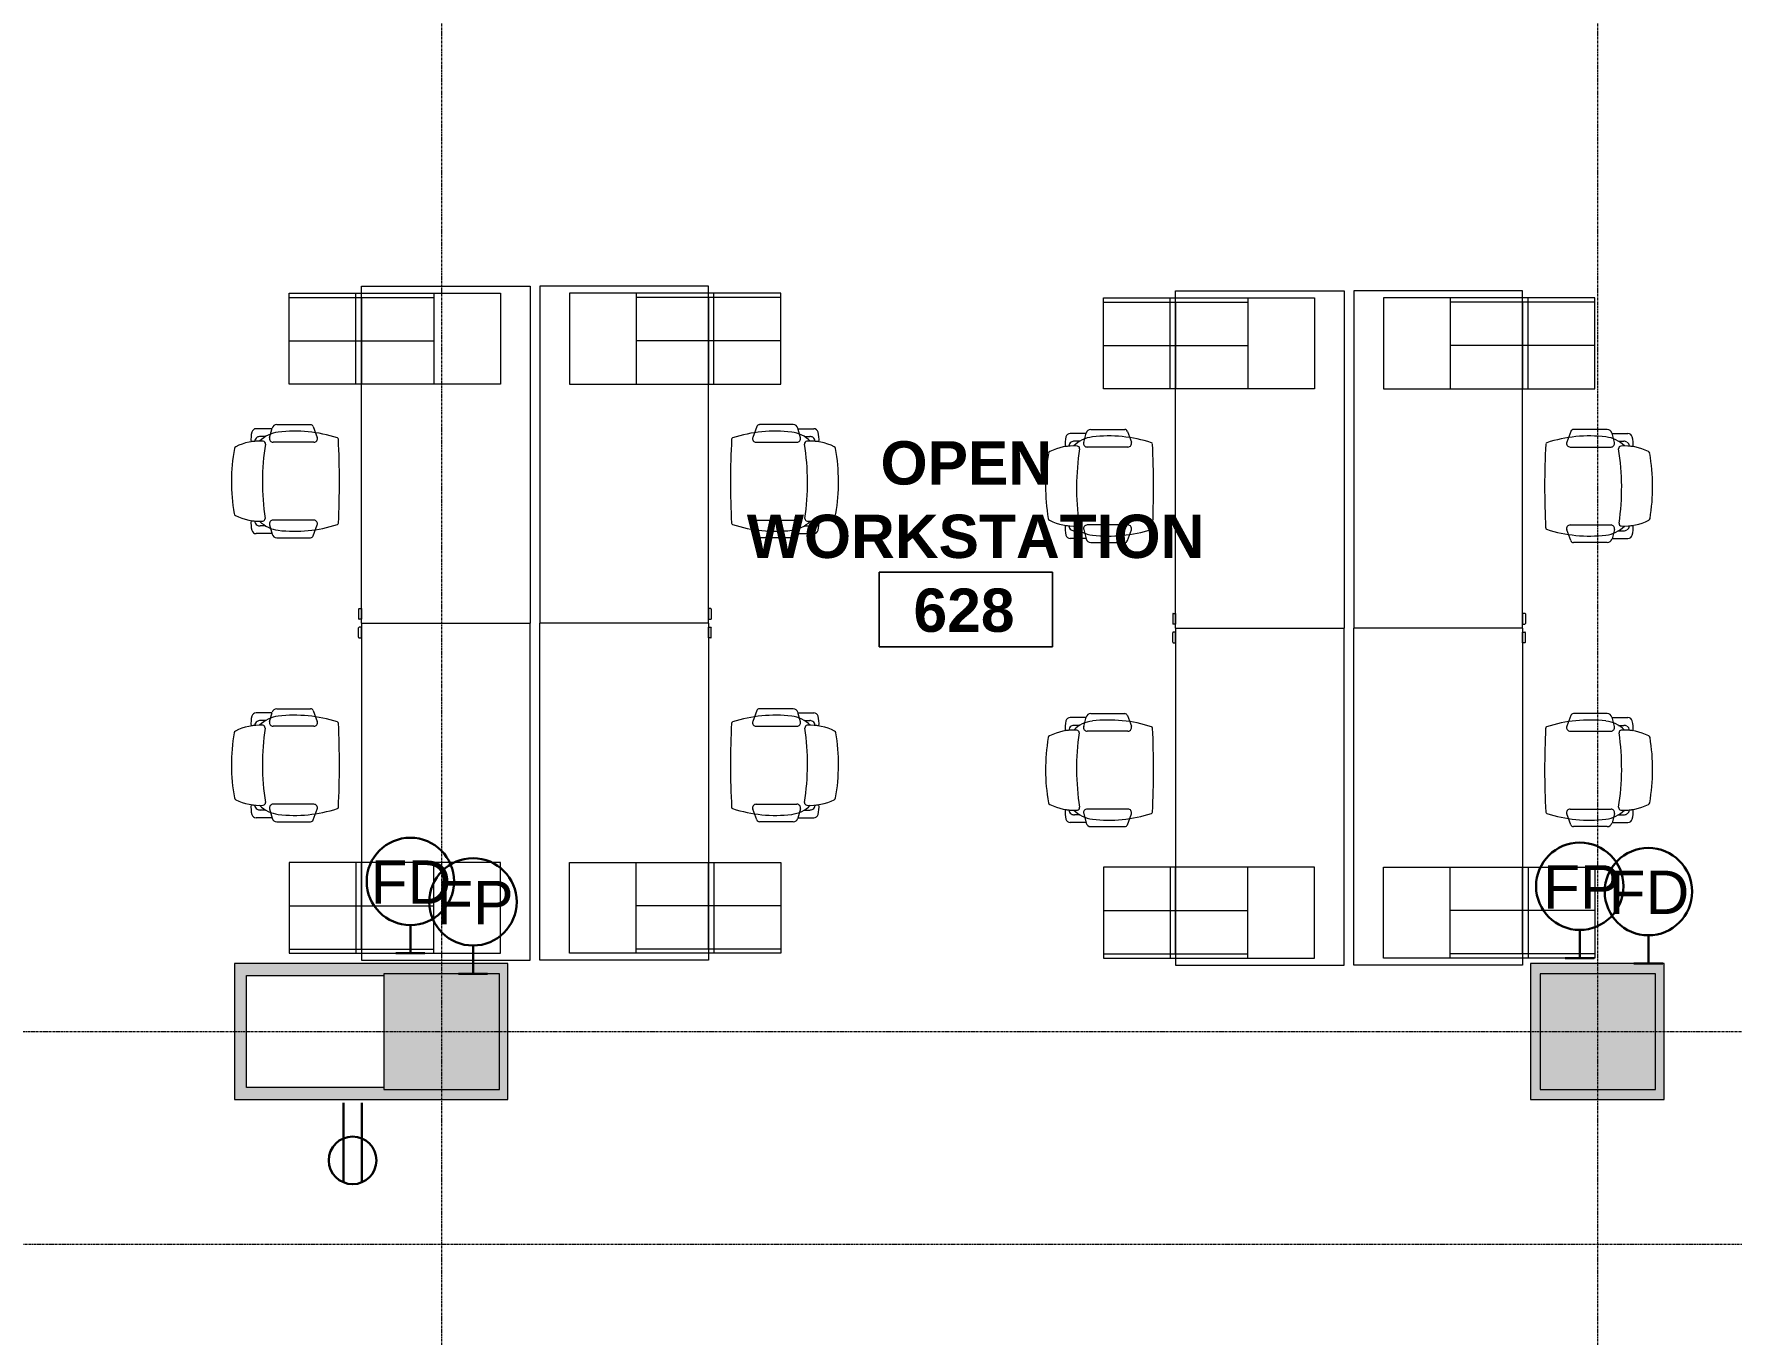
# Model space of a CAD drawing. Header units: inches. Extents: x 2468 to 4886, y -16 to 1381.
# Drawn here: x 4127.4 to 4479.7, y 517.3 to 787.3 of the extents above; entities that cross this region are included whole.
import ezdxf

# ---------------------------------------------------------------- set-up
doc = ezdxf.new("R2010")
doc.units = ezdxf.units.IN
doc.header["$MEASUREMENT"] = 0
doc.linetypes.add('Grid Line 1_2_', pattern=[0.875, 0.5, -0.125, 0.125, -0.125])
for name, color, linetype, lineweight in [('A-ANNO-NOTE', 131, 'Continuous', 30), ('A-AREA-IDEN', 2, 'Continuous', 9), ('A-WALL-PATT', 111, 'Continuous', 13), ('I-FURN', 30, 'Continuous', 9), ('I-WALL', 2, 'Continuous', 13), ('S-COLS', 52, 'Continuous', 13), ('S-GRID', 1, 'Continuous', 9)]:
    doc.layers.add(name, color=color, linetype=linetype, lineweight=lineweight)
doc.styles.add('Swis721 Lt BT', font='swissl.ttf', dxfattribs={"height": 9})
doc.styles.add('Swis721 Lt BT_B', font='', dxfattribs={"height": 9})
doc.styles.get('Swis721 Lt BT_B').set_extended_font_data('Swis721 Lt BT', bold=True)

# ---------------------------------------------------------------- blocks, each defined once
blk = doc.blocks.new('Concrete-Rectangular-Column - 24 x 24-4901126-6TH FLOOR POWER _ SIGNAL')
at = {"layer": 'S-COLS', "lineweight": 9}
blk.add_hatch(color=7, dxfattribs=at).paths.add_polyline_path([(-12, -12), (12, -12), (12, 12), (-12, 12), (-12, 8.85)], flags=0)
at = {"layer": 'S-COLS', "color": 8, "lineweight": 20}
for p, q in [((12, 12), (-12, 12)), ((-12, 12), (-12, -12)), ((12, -12), (12, 12)), ((-12, -12), (12, -12))]:
    blk.add_line(p, q, dxfattribs=at)
blk = doc.blocks.new('Steelcase - Migration - Desk - Rectangular - 35D x 70W-5396555-6TH FLOOR POWER _ SIGNAL')
at = {"layer": 'I-FURN'}
for p, q in [((-29, 23.78), (-29, -11.22)), ((-29, 23.78), (41, 23.78)), ((-28.17, 23.78), (-28.17, 24.28)), ((-25.96, 23.78), (-28.17, 23.78)), ((-26.08, 24.39), (-28.04, 24.39)), ((-25.96, 24.27), (-25.96, 23.78)), ((41, 23.78), (41, -11.22)), ((41, -11.22), (-29, -11.22))]:
    blk.add_line(p, q, dxfattribs=at)
for centre, radius, start, end in [((-28.04, 24.26), 0.134, 90, 172.4571), ((-26.08, 24.27), 0.123, 0, 90)]:
    blk.add_arc(centre, radius, start, end, dxfattribs=at)
blk = doc.blocks.new('Steelcase - Seating - Gesture - Work Chair - Wrapp Back - 4D Arm_Caster-5396557-6TH FLOOR POWER _ SIGNAL')
at = {"layer": 'I-FURN'}
for p, q in [((-11.74, -13.02), (-11.74, -5.99)), ((-11.35, -5.44), (-9.09, -4.62)), ((-8.09, -5.32), (-8.09, -13.79)), ((8.09, -5.32), (8.09, -13.79)), ((11.35, -5.44), (9.09, -4.62)), ((11.74, -13.02), (11.74, -5.99)), ((-9.03, -14.51), (-10.99, -13.99)), ((-10.89, -14.02), (-10.89, -17.31)), ((9.03, -14.51), (10.99, -13.99)), ((10.89, -14.02), (10.89, -17.31)), ((-9.29, -15.33), (-9.29, -16.44)), ((9.29, -15.33), (9.29, -16.44))]:
    blk.add_line(p, q, dxfattribs=at)
for centre, radius, start, end in [((0.1, -169.98), 169.98, 87.0931, 92.9746), ((18.38, -9.32), 28.78, 162.0109, 186.7596), ((-8.71, -0.53), 0.3, 92.9746, 162.0109), ((8.7, -0.52), 0.3, 18.0109, 87.0931), ((-18.38, -9.32), 28.78, 353.2404, 18.0109), ((-11.15, -5.99), 0.585, 110, 180), ((-8.84, -5.32), 0.75, 0, 110), ((8.84, -5.32), 0.75, 70, 180), ((11.15, -5.99), 0.585, 360, 70), ((-10.74, -13.02), 1, 180, 255), ((-3.71, -11.94), 6.53, 186.7596, 225.1575), ((-8.84, -13.79), 0.75, 255, 360), ((8.84, -13.79), 0.75, 180, 285), ((3.71, -11.94), 6.53, 314.8425, 353.2404), ((10.74, -13.02), 1, 285, 360), ((-9.98, -17.31), 0.911, 180, 255.8268), ((-7.97, -16.44), 1.32, 180, 209.7381), ((-8.34, -16.66), 0.896, 209.7381, 274.2583), ((2.78, -16.57), 11.1, 176.1226, 206.6121), ((-7.79, -15.86), 0.5, 80.8589, 176.1226), ((2.78, -16.57), 11.1, 185.052, 189.1422), ((0.29, 34.42), 50.42, 260.8589, 278.4768), ((-2.78, -16.57), 11.1, 332.9816, 3.3879), ((7.8, -15.95), 0.5, 3.3879, 98.4768), ((-2.78, -16.57), 11.1, 350.8578, 354.948), ((8.34, -16.66), 0.896, 265.7417, 330.2619), ((7.97, -16.44), 1.32, 330.2619, 0), ((9.98, -17.31), 0.911, 284.1732, 0), ((-8.73, -12.36), 6.02, 255.8268, 275.2693), ((8.73, -12.36), 6.02, 264.7307, 284.1732), ((-6.7, -21.32), 0.5, 206.6121, 259.8217), ((0.18, 16.95), 39.38, 259.8217, 279.6026), ((6.66, -21.39), 0.5, 279.6026, 332.9816)]:
    blk.add_arc(centre, radius, start, end, dxfattribs=at)
blk = doc.blocks.new('Steelcase - Universal Laminate Storage - Lateral File - 1 High - Open - 18 7_8D x 30W-5396558-6TH FLOOR POWER _ SIGNAL')
at = {"layer": 'I-FURN'}
for p, q in [((0, -0.88), (0, 0)), ((0, 0), (1.15, 0)), ((1.15, 0), (16.14, 0)), ((16.14, 0), (30, 0)), ((30, 0), (30, -18.88)), ((0, -18.88), (0, -0.88)), ((1.15, -18.88), (0, -18.88)), ((16.14, -18.88), (1.15, -18.88)), ((30, -18.88), (16.14, -18.88))]:
    blk.add_line(p, q, dxfattribs=at)
blk = doc.blocks.new('Steelcase - Universal Laminate Storage - Lateral File - 1_5 High - Drawer_Drawer - 18 7_8D x 30W-5396559-6TH FLOOR POWER _ SIGNAL')
at = {"layer": 'I-FURN'}
for p, q in [((0, -0.88), (0, 0)), ((0, 0), (15.01, 0)), ((15.01, 0), (30, 0)), ((30, 0), (30, -0.88)), ((0, -18.88), (0, -0.88)), ((30, -0.88), (30, -18.88)), ((15.01, -18.88), (0, -18.88)), ((30, -18.88), (15.01, -18.88))]:
    blk.add_line(p, q, dxfattribs=at)
blk = doc.blocks.new('Steelcase - Universal Storage - Cushion Top - Basic - Lateral File - 18__ D x 30__ W-5396560-6TH FLOOR POWER _ SIGNAL')
at = {"layer": 'I-FURN'}
for p, q in [((0, -18), (0, 0)), ((0, 0), (15.01, 0)), ((15, 0), (15, -18)), ((15.01, 0), (30, 0)), ((30, 0), (30, -18)), ((0, -9), (15.01, -9)), ((15.01, -9), (30, -9)), ((15.01, -18), (0, -18)), ((30, -18), (15.01, -18))]:
    blk.add_line(p, q, dxfattribs=at)
blk = doc.blocks.new('Steelcase - Migration - Desk - Rectangular - 35D x 70W-V32-6TH FLOOR POWER _ SIGNAL')
at = {"layer": 'I-FURN'}
for p, q in [((-29, -23.78), (-29, 11.22)), ((41, 11.22), (-29, 11.22)), ((41, -23.78), (41, 11.22)), ((-29, -23.78), (41, -23.78)), ((-25.96, -23.78), (-28.17, -23.78)), ((-28.17, -23.78), (-28.17, -24.28)), ((-26.08, -24.39), (-28.04, -24.39)), ((-25.96, -24.27), (-25.96, -23.78))]:
    blk.add_line(p, q, dxfattribs=at)
for centre, radius, start, end in [((-28.04, -24.26), 0.134, 187.5429, 270), ((-26.08, -24.27), 0.123, 270, 0)]:
    blk.add_arc(centre, radius, start, end, dxfattribs=at)
blk = doc.blocks.new('Steelcase - Seating - Gesture - Work Chair - Wrapp Back - 4D Arm_Caster-5396452-6TH FLOOR POWER _ SIGNAL')
at = {"layer": 'I-FURN'}
for p, q in [((-9.03, 14.51), (-10.99, 13.99)), ((-10.89, 14.02), (-10.89, 17.31)), ((-9.29, 15.33), (-9.29, 16.44)), ((9.03, 14.51), (10.99, 13.99)), ((9.29, 15.33), (9.29, 16.44)), ((10.89, 14.02), (10.89, 17.31)), ((-11.74, 13.02), (-11.74, 5.99)), ((-8.09, 5.32), (-8.09, 13.79)), ((8.09, 5.32), (8.09, 13.79)), ((11.74, 13.02), (11.74, 5.99)), ((-11.35, 5.44), (-9.09, 4.62)), ((11.35, 5.44), (9.09, 4.62))]:
    blk.add_line(p, q, dxfattribs=at)
for centre, radius, start, end in [((2.78, 16.57), 11.1, 153.3879, 183.8774), ((-6.7, 21.32), 0.5, 100.1783, 153.3879), ((0.18, -16.95), 39.38, 80.3974, 100.1783), ((6.66, 21.39), 0.5, 27.0184, 80.3974), ((-2.78, 16.57), 11.1, 356.6121, 27.0184), ((-9.98, 17.31), 0.911, 104.1732, 180), ((-8.73, 12.36), 6.02, 84.7307, 104.1732), ((2.78, 16.57), 11.1, 170.8578, 174.948), ((8.73, 12.36), 6.02, 75.8268, 95.2693), ((-2.78, 16.57), 11.1, 5.052, 9.1422), ((9.98, 17.31), 0.911, 360, 75.8268), ((-3.71, 11.94), 6.53, 134.8425, 173.2404), ((-7.97, 16.44), 1.32, 150.2619, 180), ((-8.34, 16.66), 0.896, 85.7417, 150.2619), ((-8.84, 13.79), 0.75, 0, 105), ((-7.79, 15.86), 0.5, 183.8774, 279.1411), ((0.29, -34.42), 50.42, 81.5232, 99.1411), ((7.8, 15.95), 0.5, 261.5232, 356.6121), ((8.84, 13.79), 0.75, 75, 180), ((8.34, 16.66), 0.896, 29.7381, 94.2583), ((3.71, 11.94), 6.53, 6.7596, 45.1575), ((7.97, 16.44), 1.32, 360, 29.7381), ((-10.74, 13.02), 1, 105, 180), ((18.38, 9.32), 28.78, 173.2404, 197.9891), ((-18.38, 9.32), 28.78, 341.9891, 6.7596), ((10.74, 13.02), 1, 0, 75), ((-11.15, 5.99), 0.585, 180, 250), ((-8.84, 5.32), 0.75, 250, 360), ((8.84, 5.32), 0.75, 180, 290), ((11.15, 5.99), 0.585, 290, 0), ((-8.71, 0.53), 0.3, 197.9891, 267.0254), ((0.1, 169.98), 169.98, 267.0254, 272.9069), ((8.7, 0.52), 0.3, 272.9069, 341.9891)]:
    blk.add_arc(centre, radius, start, end, dxfattribs=at)
blk = doc.blocks.new('Steelcase - Universal Laminate Storage - Lateral File - 1 High - Open - 18 7_8D x 30W-5396453-6TH FLOOR POWER _ SIGNAL')
at = {"layer": 'I-FURN'}
for p, q in [((1.15, 18.88), (0, 18.88)), ((0, 18.88), (0, 0.88)), ((16.14, 18.88), (1.15, 18.88)), ((30, 18.88), (16.14, 18.88)), ((30, 0), (30, 18.88)), ((0, 0.88), (0, 0)), ((0, 0), (1.15, 0)), ((1.15, 0), (16.14, 0)), ((16.14, 0), (30, 0))]:
    blk.add_line(p, q, dxfattribs=at)
blk = doc.blocks.new('Steelcase - Universal Laminate Storage - Lateral File - 1_5 High - Drawer_Drawer - 18 7_8D x 30W-5396454-6TH FLOOR POWER _ SIGNAL')
at = {"layer": 'I-FURN'}
for p, q in [((15.01, 18.88), (0, 18.88)), ((0, 18.88), (0, 0.88)), ((30, 18.88), (15.01, 18.88)), ((30, 0.88), (30, 18.88)), ((0, 0.88), (0, 0)), ((0, 0), (15.01, 0)), ((15.01, 0), (30, 0)), ((30, 0), (30, 0.88))]:
    blk.add_line(p, q, dxfattribs=at)
blk = doc.blocks.new('Steelcase - Universal Storage - Cushion Top - Basic - Lateral File - 18__ D x 30__ W-5396455-6TH FLOOR POWER _ SIGNAL')
at = {"layer": 'I-FURN'}
for p, q in [((15.01, 18), (0, 18)), ((0, 18), (0, 0)), ((15, 0), (15, 18)), ((30, 18), (15.01, 18)), ((30, 0), (30, 18)), ((0, 9), (15.01, 9)), ((15.01, 9), (30, 9)), ((0, 0), (15.01, 0)), ((15.01, 0), (30, 0))]:
    blk.add_line(p, q, dxfattribs=at)
blk = doc.blocks.new('Room Tag - Room Name and Number-3379422-6TH FLOOR POWER _ SIGNAL')
at = {"layer": 'A-AREA-IDEN'}
for p, q in [((-0.1881, -0.1636), (-0.1881, -0.0018)), ((-0.1881, -0.0018), (0.1869, -0.0018)), ((0.1869, -0.0018), (-0.1881, -0.0018)), ((-0.1881, -0.0018), (-0.1881, -0.1636)), ((0.1869, -0.0018), (0.1869, -0.1636)), ((0.1869, -0.1636), (0.1869, -0.0018)), ((0.1869, -0.1636), (-0.1881, -0.1636)), ((-0.1881, -0.1636), (0.1869, -0.1636))]:
    blk.add_line(p, q, dxfattribs=at)

msp = doc.modelspace()

# ---------------------------------------------------------------- hatches: boundary and pattern name
at = {"layer": 'A-WALL-PATT', "lineweight": 9}
for points in [[(4195.36, 591.75), (4200, 591.75), (4200, 592.12), (4223.25, 592.12), (4223.25, 594.25), (4169, 594.25), (4169, 591.75), (4194.21, 591.75)], [(4225.75, 565.98), (4225.75, 594.25), (4223.25, 594.25), (4223.25, 592.12), (4224, 592.12), (4224, 568.12), (4223.25, 568.12), (4223.25, 565.98), (4224, 565.98)], [(4440, 591.75), (4440, 592.12), (4463.25, 592.12), (4463.25, 594.25), (4438, 594.25), (4438, 591.75)], [(4465.75, 565.98), (4465.75, 594.25), (4463.25, 594.25), (4463.25, 592.12), (4464, 592.12), (4464, 568.12), (4463.25, 568.12), (4463.25, 565.98), (4464, 565.98)], [(4171.5, 565.98), (4171.5, 591.75), (4169, 591.75), (4169, 565.98)], [(4440.5, 565.98), (4440.5, 568.12), (4440, 568.12), (4440, 591.75), (4438, 591.75), (4438, 565.98), (4440, 565.98)], [(4171.5, 565.98), (4223.25, 565.98), (4223.25, 568.12), (4200, 568.12), (4200, 568.48), (4171.5, 568.48)], [(4463.25, 565.98), (4463.25, 568.12), (4440.5, 568.12), (4440.5, 565.98)]]:
    msp.add_hatch(color=7, dxfattribs=at).paths.add_polyline_path(points, flags=0)

# ---------------------------------------------------------------- linework, layer by layer
at = {"layer": 'A-ANNO-NOTE'}
for p, q in [((4205.5, 596.37), (4205.5, 602.23)), ((4448.25, 595.37), (4448.25, 601.23)), ((4462.5, 594.25), (4462.5, 600.11)), ((4208.5, 596.37), (4202.5, 596.37)), ((4218.5, 592.12), (4218.5, 597.98)), ((4221.5, 592.12), (4215.5, 592.12)), ((4451.25, 595.37), (4445.25, 595.37)), ((4465.5, 594.25), (4459.5, 594.25)), ((4191.59, 565.33), (4191.59, 548.8)), ((4195.42, 565.33), (4195.42, 548.8))]:
    msp.add_line(p, q, dxfattribs=at)
for centre, radius in [((4205.5, 611.3), 9.07), ((4448.25, 610.3), 9.07), ((4462.5, 609.18), 9.07), ((4218.5, 607.05), 9.07), ((4193.51, 553.37), 4.95)]:
    msp.add_circle(centre, radius, dxfattribs=at)
at = {"layer": 'I-WALL', "color": 8, "lineweight": 20}
for p, q in [((4225.75, 594.25), (4169, 594.25)), ((4169, 594.25), (4169, 565.98)), ((4225.75, 565.98), (4225.75, 594.25)), ((4465.75, 594.25), (4438, 594.25)), ((4438, 594.25), (4438, 565.98)), ((4465.75, 565.98), (4465.75, 594.25)), ((4171.5, 591.75), (4200, 591.75)), ((4171.5, 568.48), (4171.5, 591.75)), ((4200, 568.48), (4171.5, 568.48)), ((4169, 565.98), (4225.75, 565.98)), ((4438, 565.98), (4465.75, 565.98))]:
    msp.add_line(p, q, dxfattribs=at)
at = {"layer": 'S-GRID', "linetype": 'Grid Line 1_2_'}
for p, q in [((4212, -16.1), (4212, 1356.78)), ((4452, -16.1), (4452, 1356.78)), ((2467.88, 580.12), (4862.49, 580.12)), ((2760.5, 535.94), (4862.49, 535.94))]:
    msp.add_line(p, q, dxfattribs=at)

# ---------------------------------------------------------------- block references
at = {"layer": 'A-AREA-IDEN', "xscale": 95.99999999999994, "yscale": 95.99999999999994, "zscale": 95.99999999999994}
msp.add_blockref('Room Tag - Room Name and Number-3379422-6TH FLOOR POWER _ SIGNAL', (4320.84, 675.73), dxfattribs=at)
at = {"layer": 'I-FURN'}
for name, p in [('Steelcase - Universal Laminate Storage - Lateral File - 1_5 High - Drawer_Drawer - 18 7_8D x 30W-5396559-6TH FLOOR POWER _ SIGNAL', (4180.35, 733.47)), ('Steelcase - Universal Laminate Storage - Lateral File - 1 High - Open - 18 7_8D x 30W-5396558-6TH FLOOR POWER _ SIGNAL', (4194.21, 733.47)), ('Steelcase - Universal Storage - Cushion Top - Basic - Lateral File - 18__ D x 30__ W-5396560-6TH FLOOR POWER _ SIGNAL', (4180.35, 732.59)), ('Steelcase - Universal Laminate Storage - Lateral File - 1_5 High - Drawer_Drawer - 18 7_8D x 30W-5396559-6TH FLOOR POWER _ SIGNAL', (4349.35, 732.47)), ('Steelcase - Universal Storage - Cushion Top - Basic - Lateral File - 18__ D x 30__ W-5396560-6TH FLOOR POWER _ SIGNAL', (4349.35, 731.59)), ('Steelcase - Universal Laminate Storage - Lateral File - 1 High - Open - 18 7_8D x 30W-5396558-6TH FLOOR POWER _ SIGNAL', (4363.21, 732.47)), ('Steelcase - Universal Laminate Storage - Lateral File - 1_5 High - Drawer_Drawer - 18 7_8D x 30W-5396454-6TH FLOOR POWER _ SIGNAL', (4180.35, 596.37)), ('Steelcase - Universal Storage - Cushion Top - Basic - Lateral File - 18__ D x 30__ W-5396455-6TH FLOOR POWER _ SIGNAL', (4180.35, 597.25)), ('Steelcase - Universal Laminate Storage - Lateral File - 1 High - Open - 18 7_8D x 30W-5396453-6TH FLOOR POWER _ SIGNAL', (4194.21, 596.37)), ('Steelcase - Universal Laminate Storage - Lateral File - 1_5 High - Drawer_Drawer - 18 7_8D x 30W-5396454-6TH FLOOR POWER _ SIGNAL', (4349.35, 595.37)), ('Steelcase - Universal Storage - Cushion Top - Basic - Lateral File - 18__ D x 30__ W-5396455-6TH FLOOR POWER _ SIGNAL', (4349.35, 596.25)), ('Steelcase - Universal Laminate Storage - Lateral File - 1 High - Open - 18 7_8D x 30W-5396453-6TH FLOOR POWER _ SIGNAL', (4363.21, 595.37))]:
    msp.add_blockref(name, p, dxfattribs=at)
for name, p, rotation in [('Steelcase - Migration - Desk - Rectangular - 35D x 70W-5396555-6TH FLOOR POWER _ SIGNAL', (4219.14, 693.92), 90.00000000000001), ('Steelcase - Migration - Desk - Rectangular - 35D x 70W-V32-6TH FLOOR POWER _ SIGNAL', (4243.58, 693.92), 89.99999999999999), ('Steelcase - Universal Laminate Storage - Lateral File - 1 High - Open - 18 7_8D x 30W-5396453-6TH FLOOR POWER _ SIGNAL', (4268.51, 733.47), 180), ('Steelcase - Universal Laminate Storage - Lateral File - 1_5 High - Drawer_Drawer - 18 7_8D x 30W-5396454-6TH FLOOR POWER _ SIGNAL', (4282.37, 733.47), 180), ('Steelcase - Migration - Desk - Rectangular - 35D x 70W-5396555-6TH FLOOR POWER _ SIGNAL', (4388.14, 692.92), 90.00000000000001), ('Steelcase - Migration - Desk - Rectangular - 35D x 70W-V32-6TH FLOOR POWER _ SIGNAL', (4412.58, 692.92), 89.99999999999999), ('Steelcase - Universal Storage - Cushion Top - Basic - Lateral File - 18__ D x 30__ W-5396455-6TH FLOOR POWER _ SIGNAL', (4282.37, 732.59), 180), ('Steelcase - Universal Laminate Storage - Lateral File - 1 High - Open - 18 7_8D x 30W-5396453-6TH FLOOR POWER _ SIGNAL', (4437.51, 732.47), 180), ('Steelcase - Universal Laminate Storage - Lateral File - 1_5 High - Drawer_Drawer - 18 7_8D x 30W-5396454-6TH FLOOR POWER _ SIGNAL', (4451.37, 732.47), 180), ('Steelcase - Universal Storage - Cushion Top - Basic - Lateral File - 18__ D x 30__ W-5396455-6TH FLOOR POWER _ SIGNAL', (4451.37, 731.59), 180), ('Steelcase - Seating - Gesture - Work Chair - Wrapp Back - 4D Arm_Caster-5396557-6TH FLOOR POWER _ SIGNAL', (4190.78, 694.42), 270.0000000000002), ('Steelcase - Seating - Gesture - Work Chair - Wrapp Back - 4D Arm_Caster-5396452-6TH FLOOR POWER _ SIGNAL', (4271.95, 694.42), 269.9999999999998), ('Steelcase - Seating - Gesture - Work Chair - Wrapp Back - 4D Arm_Caster-5396557-6TH FLOOR POWER _ SIGNAL', (4359.78, 693.42), 270.0000000000002), ('Steelcase - Seating - Gesture - Work Chair - Wrapp Back - 4D Arm_Caster-5396452-6TH FLOOR POWER _ SIGNAL', (4440.95, 693.42), 269.9999999999998), ('Steelcase - Migration - Desk - Rectangular - 35D x 70W-V32-6TH FLOOR POWER _ SIGNAL', (4219.14, 635.92), 270.0000000000002), ('Steelcase - Migration - Desk - Rectangular - 35D x 70W-5396555-6TH FLOOR POWER _ SIGNAL', (4243.58, 635.92), 269.9999999999997), ('Steelcase - Migration - Desk - Rectangular - 35D x 70W-V32-6TH FLOOR POWER _ SIGNAL', (4388.14, 634.92), 270.0000000000002), ('Steelcase - Migration - Desk - Rectangular - 35D x 70W-5396555-6TH FLOOR POWER _ SIGNAL', (4412.58, 634.92), 269.9999999999997), ('Steelcase - Seating - Gesture - Work Chair - Wrapp Back - 4D Arm_Caster-5396452-6TH FLOOR POWER _ SIGNAL', (4190.78, 635.42), 90.00000000000006), ('Steelcase - Seating - Gesture - Work Chair - Wrapp Back - 4D Arm_Caster-5396557-6TH FLOOR POWER _ SIGNAL', (4271.95, 635.42), 89.99999999999993), ('Steelcase - Seating - Gesture - Work Chair - Wrapp Back - 4D Arm_Caster-5396452-6TH FLOOR POWER _ SIGNAL', (4359.78, 634.42), 90.00000000000006), ('Steelcase - Seating - Gesture - Work Chair - Wrapp Back - 4D Arm_Caster-5396557-6TH FLOOR POWER _ SIGNAL', (4440.95, 634.42), 89.99999999999993), ('Steelcase - Universal Laminate Storage - Lateral File - 1 High - Open - 18 7_8D x 30W-5396558-6TH FLOOR POWER _ SIGNAL', (4268.51, 596.37), 180), ('Steelcase - Universal Laminate Storage - Lateral File - 1_5 High - Drawer_Drawer - 18 7_8D x 30W-5396559-6TH FLOOR POWER _ SIGNAL', (4282.37, 596.37), 180), ('Steelcase - Universal Storage - Cushion Top - Basic - Lateral File - 18__ D x 30__ W-5396560-6TH FLOOR POWER _ SIGNAL', (4282.37, 597.25), 180), ('Steelcase - Universal Laminate Storage - Lateral File - 1 High - Open - 18 7_8D x 30W-5396558-6TH FLOOR POWER _ SIGNAL', (4437.51, 595.37), 180), ('Steelcase - Universal Laminate Storage - Lateral File - 1_5 High - Drawer_Drawer - 18 7_8D x 30W-5396559-6TH FLOOR POWER _ SIGNAL', (4451.37, 595.37), 180), ('Steelcase - Universal Storage - Cushion Top - Basic - Lateral File - 18__ D x 30__ W-5396560-6TH FLOOR POWER _ SIGNAL', (4451.37, 596.25), 180)]:
    msp.add_blockref(name, p, dxfattribs=dict(at, rotation=rotation))
at = {"layer": 'S-COLS', "lineweight": 9}
for p in [(4212, 580.12), (4452, 580.12)]:
    msp.add_blockref('Concrete-Rectangular-Column - 24 x 24-4901126-6TH FLOOR POWER _ SIGNAL', p, dxfattribs=at)

# ---------------------------------------------------------------- texts
at = {"layer": 'A-ANNO-NOTE', "lineweight": 9, "char_height": 9, "attachment_point": 1, "style": 'Swis721 Lt BT'}
for s, insert, width in [('FD', (4197.23, 615.66), 19.695), ('FP', (4440.61, 614.66), 18.18), ('FD', (4454.23, 613.54), 19.695), ('FP', (4210.86, 611.41), 18.18)]:
    msp.add_mtext(s, dxfattribs=dict(at, insert=insert, width=width))
at = {"layer": 'A-AREA-IDEN', "char_height": 9, "attachment_point": 1, "style": 'Swis721 Lt BT_B'}
for s, insert, width in [('OPEN', (4303.09, 702.72), 42.723), ('WORKSTATION', (4275.34, 687.47), 109.989), ('628', (4309.94, 672.13), 25.452)]:
    msp.add_mtext(s, dxfattribs=dict(at, insert=insert, width=width))

doc.saveas('drawing.dxf')
